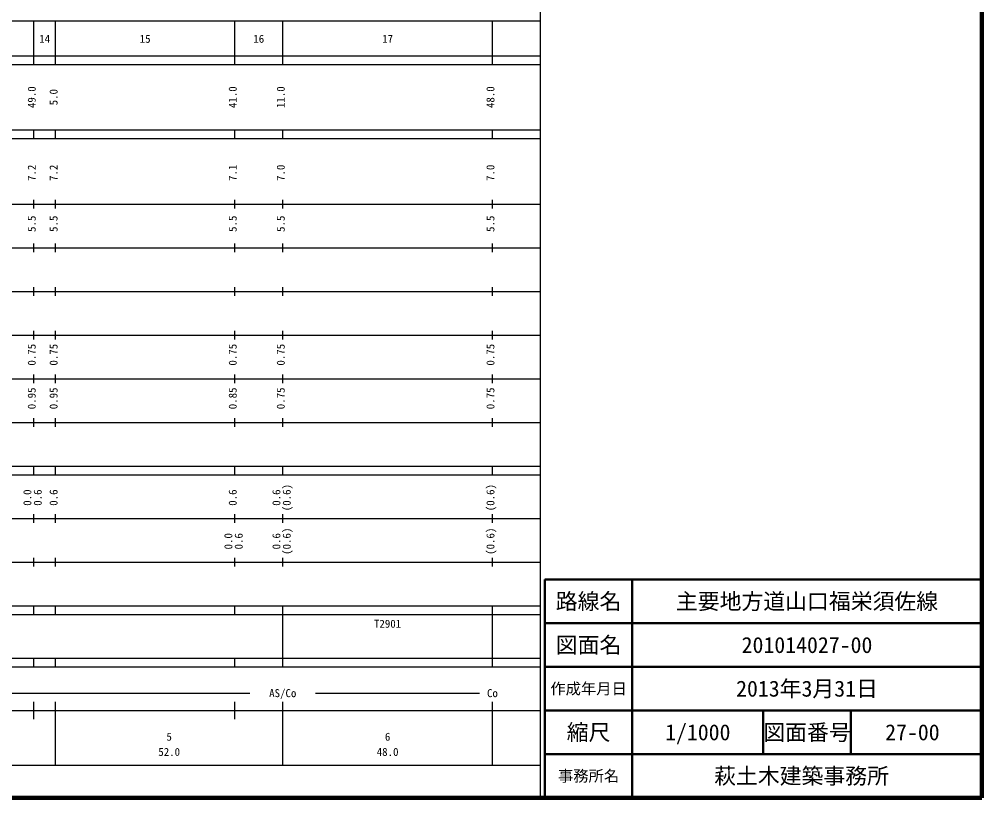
# Model space of a CAD drawing. Units: millimetres on the paper, enlarged 1000 times. Extents: x 40000 to 680000, y 20000 to 380000.
# Drawn here: x 459683 to 680000, y 20000 to 198357 of the extents above; entities that cross this region are included whole.
import ezdxf
from ezdxf.enums import TextEntityAlignment as Align

# ---------------------------------------------------------------- set-up
doc = ezdxf.new("R2010")
doc.units = ezdxf.units.MM
doc.header["$LTSCALE"] = 1000
for name, color, linetype, lineweight in [('M-TTL', 2, 'Continuous', 140), ('M-TTL-BAND', 7, 'Continuous', 25), ('M-TTL-FRAM', 2, 'Continuous', 50), ('M-TTL-LINE', 7, 'Continuous', 50), ('M-TTL-TXT', 7, 'Continuous', 13)]:
    doc.layers.add(name, color=color, linetype=linetype, lineweight=lineweight)
doc.styles.add('ＭＳ ゴシック', font='')
doc.styles.get('ＭＳ ゴシック').set_extended_font_data('MS Gothic')

msp = doc.modelspace()

# ---------------------------------------------------------------- linework, layer by layer
at = {"layer": 'M-TTL'}
for p, q in [((680000, 20000), (680000, 380000)), ((40000, 20000), (680000, 20000))]:
    msp.add_line(p, q, dxfattribs=at)
at = {"layer": 'M-TTL-BAND'}
for p, q in [((579000, 20000), (579000, 370000)), ((68000, 198000), (579000, 198000)), ((463000, 188000), (463000, 198000)), ((468000, 188000), (468000, 198000)), ((509000, 188000), (509000, 198000)), ((520000, 188000), (520000, 198000)), ((568000, 188000), (568000, 198000)), ((40000, 190000), (579000, 190000)), ((40000, 188000), (579000, 188000)), ((40000, 173000), (579000, 173000)), ((463000, 171000), (463000, 173000)), ((468000, 171000), (468000, 173000)), ((509000, 171000), (509000, 173000)), ((520000, 171000), (520000, 173000)), ((568000, 171000), (568000, 173000)), ((40000, 171000), (579000, 171000)), ((463000, 155000), (463000, 157000)), ((468000, 155000), (468000, 157000)), ((509000, 155000), (509000, 157000)), ((520000, 155000), (520000, 157000)), ((568000, 155000), (568000, 157000)), ((40000, 156000), (579000, 156000)), ((46000, 146000), (579000, 146000)), ((463000, 145000), (463000, 147000)), ((468000, 145000), (468000, 147000)), ((509000, 145000), (509000, 147000)), ((520000, 145000), (520000, 147000)), ((568000, 145000), (568000, 147000)), ((463000, 135000), (463000, 137000)), ((468000, 135000), (468000, 137000)), ((509000, 135000), (509000, 137000)), ((520000, 135000), (520000, 137000)), ((568000, 135000), (568000, 137000)), ((52000, 136000), (579000, 136000)), ((46000, 126000), (579000, 126000)), ((463000, 125000), (463000, 127000)), ((468000, 125000), (468000, 127000)), ((509000, 125000), (509000, 127000)), ((520000, 125000), (520000, 127000)), ((568000, 125000), (568000, 127000)), ((463000, 115000), (463000, 117000)), ((468000, 115000), (468000, 117000)), ((509000, 115000), (509000, 117000)), ((520000, 115000), (520000, 117000)), ((568000, 115000), (568000, 117000)), ((52000, 116000), (579000, 116000)), ((46000, 106000), (579000, 106000)), ((463000, 105000), (463000, 107000)), ((468000, 105000), (468000, 107000)), ((509000, 105000), (509000, 107000)), ((520000, 105000), (520000, 107000)), ((568000, 105000), (568000, 107000)), ((40000, 96000), (579000, 96000)), ((463000, 94000), (463000, 96000)), ((468000, 94000), (468000, 96000)), ((509000, 94000), (509000, 96000)), ((520000, 94000), (520000, 96000)), ((568000, 94000), (568000, 96000)), ((40000, 94000), (579000, 94000)), ((49000, 84000), (579000, 84000)), ((463000, 83000), (463000, 85000)), ((468000, 83000), (468000, 85000)), ((509000, 83000), (509000, 85000)), ((520000, 83000), (520000, 85000)), ((568000, 83000), (568000, 85000)), ((463000, 73000), (463000, 75000)), ((468000, 73000), (468000, 75000)), ((509000, 73000), (509000, 75000)), ((520000, 73000), (520000, 75000)), ((568000, 73000), (568000, 75000)), ((40000, 74000), (579000, 74000)), ((40000, 64000), (579000, 64000)), ((463000, 62000), (463000, 64000)), ((468000, 62000), (468000, 64000)), ((509000, 62000), (509000, 64000)), ((520000, 62000), (520000, 64000)), ((568000, 62000), (568000, 64000)), ((40000, 62000), (579000, 62000)), ((520000, 52000), (520000, 62000)), ((568000, 52000), (568000, 62000)), ((40000, 52000), (579000, 52000)), ((463000, 50000), (463000, 52000)), ((468000, 50000), (468000, 52000)), ((509000, 50000), (509000, 52000)), ((520000, 50000), (520000, 52000)), ((568000, 50000), (568000, 52000)), ((40000, 50000), (579000, 50000)), ((71000, 44000), (512500, 44000)), ((463000, 38000), (463000, 42000)), ((468000, 27500), (468000, 42000)), ((509000, 38000), (509000, 42000)), ((520000, 27500), (520000, 42000)), ((527500, 44000), (565000, 44000)), ((568000, 27500), (568000, 42000)), ((40000, 40000), (579000, 40000)), ((68000, 27500), (579000, 27500))]:
    msp.add_line(p, q, dxfattribs=at)
at = {"layer": 'M-TTL-FRAM'}
for p, q in [((680000, 70000), (580000, 70000)), ((580000, 70000), (580000, 20000))]:
    msp.add_line(p, q, dxfattribs=at)
at = {"layer": 'M-TTL-LINE'}
for p, q in [((600000, 70000), (600000, 20000)), ((680000, 60000), (580000, 60000)), ((680000, 50000), (580000, 50000)), ((680000, 40000), (580000, 40000)), ((630000, 40000), (630000, 30000)), ((650000, 40000), (650000, 30000)), ((680000, 30000), (580000, 30000))]:
    msp.add_line(p, q, dxfattribs=at)

# ---------------------------------------------------------------- texts
at = {"layer": 'M-TTL-BAND', "style": 'ＭＳ ゴシック'}
for s, p in [('14', (465500, 192405)), ('15', (488500, 192405)), ('16', (514500, 192405)), ('17', (544000, 192405)), ('AS/Co', (520000, 42500)), ('Co', (568000, 42500)), ('5', (494000, 32523)), ('6', (544000, 32523)), ('52.0', (494000, 29033)), ('48.0', (544000, 29033))]:
    msp.add_text(s, height=1833, dxfattribs=at).set_placement(p, align=Align.BOTTOM_CENTER)
for s, p in [('49.0', (464000, 180500)), ('5.0', (469000, 180500)), ('41.0', (510000, 180500)), ('11.0', (521000, 180500)), ('48.0', (569000, 180500)), ('7.2', (464000, 163174)), ('7.2', (469000, 163174)), ('7.1', (510000, 163174)), ('7.0', (521000, 163174)), ('7.0', (569000, 163174)), ('5.5', (464000, 151500)), ('5.5', (469000, 151500)), ('5.5', (510000, 151500)), ('5.5', (521000, 151500)), ('5.5', (569000, 151500)), ('0.75', (464000, 121500)), ('0.75', (469000, 121500)), ('0.75', (510000, 121500)), ('0.75', (521000, 121500)), ('0.75', (569000, 121500)), ('0.95', (464000, 111500)), ('0.95', (469000, 111500)), ('0.85', (510000, 111500)), ('0.75', (521000, 111500)), ('0.75', (569000, 111500)), ('0.0', (463000, 88764)), ('0.6', (465370, 88764)), ('0.6', (469000, 88764)), ('0.6', (510000, 88764)), ('0.6', (520000, 88764)), ('(0.6)', (522370, 88764)), ('(0.6)', (569000, 88764)), ('(0.6)', (522370, 78764)), ('(0.6)', (569000, 78764)), ('0.0', (509000, 78764)), ('0.6', (511370, 78764)), ('0.6', (520000, 78764))]:
    msp.add_text(s, height=1833, rotation=90, dxfattribs=at).set_placement(p, align=Align.BOTTOM_CENTER)
msp.add_text('T2901', height=1833, dxfattribs=at).set_placement((540875, 58405), align=Align.BOTTOM_LEFT)
at = {"layer": 'M-TTL-TXT', "style": 'ＭＳ ゴシック'}
for s, height, p in [('路線名', 3666, (590000, 65000)), ('路線名', 3666, (590000, 65000)), ('主要地方道山口福栄須佐線', 3666, (640000, 65000)), ('図面名', 3666, (590000, 55000)), ('図面名', 3666, (590000, 55000)), ('201014027-00', 3666, (640000, 55000)), ('作成年月日', 2566, (590000, 45000)), ('作成年月日', 2566, (590000, 45000)), ('2013年3月31日', 3666, (640000, 45000)), ('縮尺', 3666, (590000, 35000)), ('縮尺', 3666, (590000, 35000)), ('1/1000', 3666, (615000, 35000)), ('図面番号', 3666, (640000, 35000)), ('図面番号', 3666, (640000, 35000)), ('27-00', 3666, (664125, 35000)), ('事務所名', 2566, (590000, 25000)), ('事務所名', 2566, (590000, 25000)), ('萩土木建築事務所 ', 3666, (640000, 25000))]:
    msp.add_text(s, height=height, dxfattribs=at).set_placement(p, align=Align.MIDDLE_CENTER)

doc.saveas('drawing.dxf')
